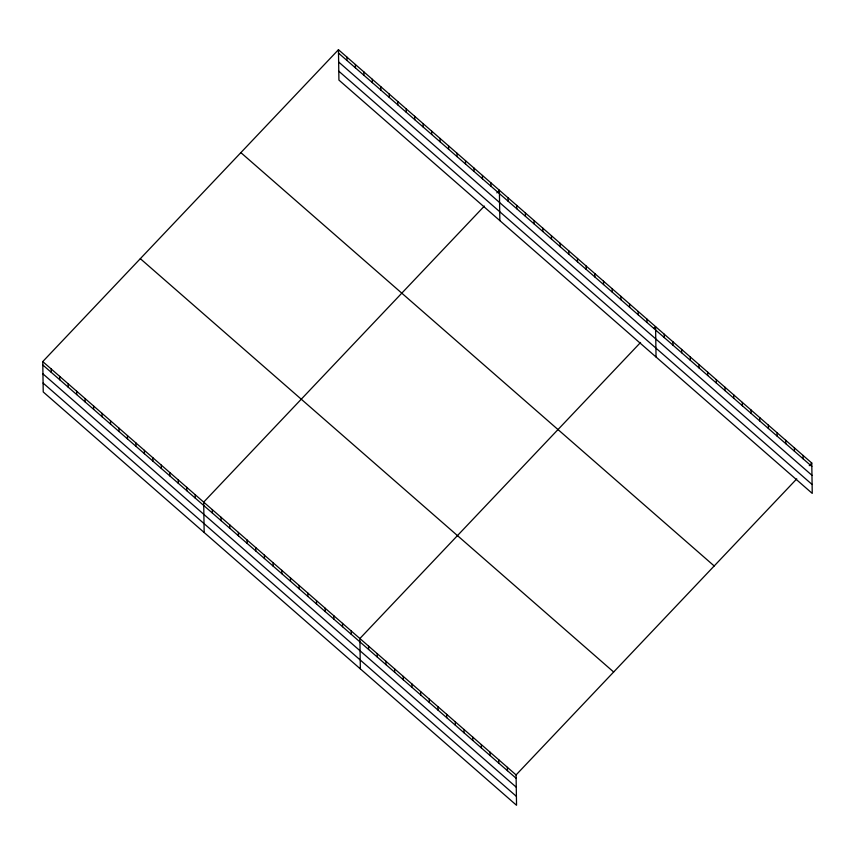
<?xml version="1.0" encoding="UTF-8"?>
<svg xmlns="http://www.w3.org/2000/svg" width="855" height="855" viewBox="0 0 855 855"><rect width="100%" height="100%" fill="white"/><g stroke="black" fill="none" stroke-linecap="round" stroke-linejoin="round"><path stroke-width="1.28" d="M796.764 478.875L516.078 774.919L516.548 805.292L43.231 391.964L42.75 361.59L338.452 49.708L811.769 463.036L812.25 493.41L338.922 80.081L338.452 49.708M484.368 206.076L203.682 502.12L204.163 532.494M496.873 192.877L499.373 190.238L499.854 220.611M640.566 342.47L359.88 638.525L360.35 668.888M653.904 328.395L655.571 326.642L656.052 357.016M809.268 465.676L811.769 463.036M338.495 53.085L811.823 466.413M338.644 61.998L811.961 475.327M338.783 71.168L812.111 484.496M240.864 152.628L714.192 565.957M140.327 258.67L613.655 671.998M42.75 361.59L516.078 774.919M42.803 364.967L516.131 778.296M42.942 373.87L516.27 787.209M43.092 383.051L516.409 796.379M803.091 455.459L803.144 458.836M794.413 447.881L794.466 451.258M785.745 440.304L785.788 443.681M777.067 432.726L777.12 436.103M768.389 425.149L768.442 428.526M759.71 417.571L759.764 420.949M751.032 409.994L751.085 413.371M742.354 402.416L742.407 405.794M733.676 394.839L733.729 398.216M724.997 387.262L725.051 390.639M716.319 379.684L716.372 383.061M707.641 372.107L707.694 375.484M698.963 364.529L699.016 367.907M690.284 356.952L690.338 360.329M681.606 349.374L681.659 352.752M672.928 341.797L672.981 345.174M664.25 334.22L664.303 337.597M646.893 319.065L646.946 322.442M638.215 311.487L638.268 314.864M629.547 303.91L629.601 307.287M620.869 296.332L620.922 299.71M612.191 288.755L612.244 292.132M603.512 281.177L603.566 284.555M594.834 273.6L594.888 276.977M586.156 266.023L586.209 269.389M577.478 258.445L577.531 261.812M568.799 250.868L568.853 254.234M560.121 243.29L560.175 246.657M551.443 235.713L551.496 239.079M542.765 228.125L542.818 231.502M534.086 220.547L534.14 223.925M525.408 212.97L525.462 216.347M516.73 205.392L516.783 208.77M508.052 197.815L508.105 201.192M507.4 767.341L507.453 770.718M490.909 182.842L490.962 186.219M498.722 759.764L498.775 763.141M482.434 175.446L482.487 178.823M490.043 752.186L490.097 755.564M473.969 168.05L474.023 171.428M481.365 744.609L481.418 747.986M465.494 160.655L465.548 164.032M472.687 737.031L472.74 740.409M457.03 153.259L457.083 156.636M464.009 729.454L464.062 732.831M448.554 145.863L448.608 149.24M455.33 721.877L455.384 725.254M440.09 138.467L440.143 141.845M446.652 714.299L446.705 717.676M431.615 131.072L431.668 134.449M437.974 706.722L438.027 710.099M423.15 123.676L423.204 127.053M429.296 699.144L429.349 702.521M414.675 116.28L414.728 119.657M420.617 691.567L420.671 694.944M406.211 108.884L406.264 112.262M411.95 683.989L411.992 687.367M397.735 101.489L397.789 104.866M403.271 676.412L403.325 679.789M389.271 94.093L389.324 97.459M394.593 668.834L394.647 672.212M380.796 86.686L380.849 90.064M385.915 661.257L385.968 664.634M372.331 79.291L372.385 82.668M377.237 653.68L377.29 657.057M363.856 71.895L363.909 75.272M368.558 646.102L368.612 649.479M355.391 64.499L355.445 67.876M346.916 57.103L346.97 60.481M351.202 630.947L351.255 634.325M342.524 623.37L342.577 626.736M333.845 615.792L333.899 619.159M325.167 608.215L325.221 611.582M316.489 600.638L316.542 604.004M307.811 593.06L307.864 596.427M299.132 585.472L299.186 588.849M290.454 577.895L290.508 581.272M281.776 570.317L281.829 573.694M273.098 562.74L273.151 566.117M264.419 555.162L264.473 558.539M255.752 547.585L255.795 550.962M247.074 540.007L247.127 543.385M238.395 532.43L238.449 535.807M229.717 524.852L229.771 528.23M221.039 517.275L221.092 520.652M212.361 509.698L212.414 513.075M195.207 494.724L195.261 498.102M186.743 487.329L186.796 490.706M178.268 479.933L178.321 483.31M169.803 472.537L169.856 475.914M161.328 465.141L161.381 468.519M152.863 457.746L152.917 461.123M144.388 450.35L144.442 453.727M135.924 442.954L135.977 446.331M127.448 435.558L127.502 438.936M118.984 428.163L119.037 431.529M110.509 420.767L110.562 424.133M102.044 413.36L102.098 416.738M93.569 405.965L93.623 409.342M85.105 398.569L85.158 401.946M76.629 391.173L76.683 394.55M68.165 383.777L68.218 387.155M59.69 376.382L59.743 379.759M51.225 368.986L51.268 372.363"/></g></svg>
